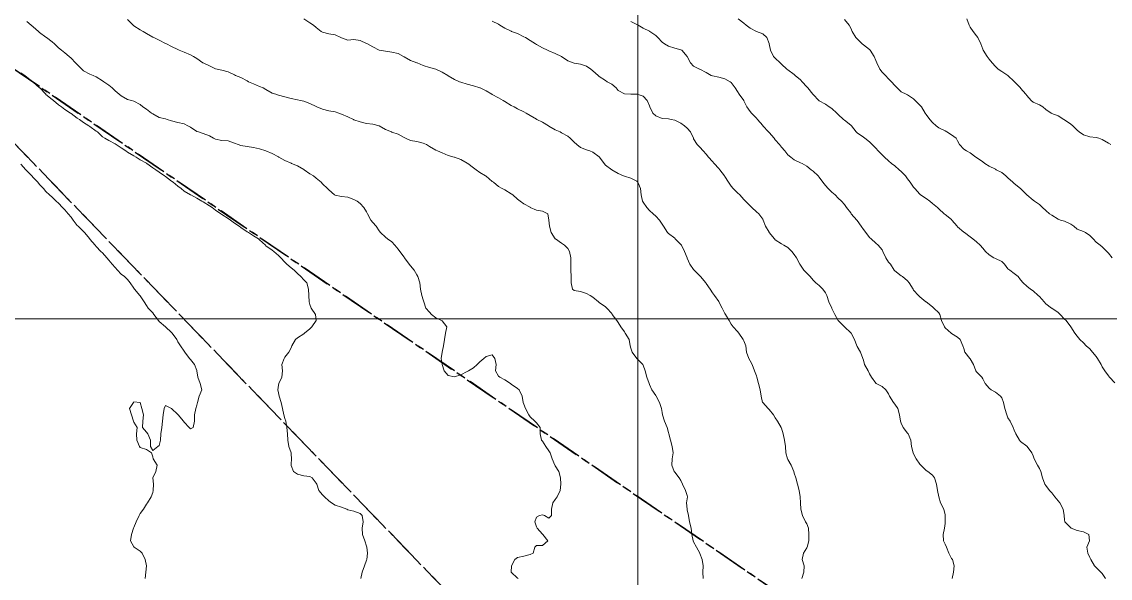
# Model space of a CAD drawing. Header units: centimetres. Extents: x 0 to 642158, y -847 to 649707.
# Drawn here: x 617417.8 to 617504.4, y 621366.8 to 621411 of the extents above; entities that cross this region are included whole.
import ezdxf

# ---------------------------------------------------------------- set-up
doc = ezdxf.new("R2010")
doc.units = ezdxf.units.CM
doc.header["$MEASUREMENT"] = 0
doc.linetypes.add('CENTERX2', pattern=[4, 2.5, -0.5, 0.5, -0.5])
doc.layers.add('MEV_grille', color=254, linetype='Continuous', lineweight=9)
doc.layers.add('WAL_topographie 0.5', color=253, linetype='Continuous', lineweight=20)
doc.layers.add('SPW_parcellaire cadastral', color=7, linetype='CENTERX2', lineweight=25, true_color=0xff0542)

# ---------------------------------------------------------------- blocks, each defined once
blk = doc.blocks.new('*U114')
at = {"layer": 'MEV_grille', "transparency": 33554687}
blk.add_lwpolyline([(-1338.461, 0), (1338.461, 0)], dxfattribs=at)
blk = doc.blocks.new('*U115')
at = {"layer": 'MEV_grille', "color": 0, "linetype": 'ByBlock', "lineweight": -2, "transparency": 16777216}
blk.add_blockref('*U114', (0, -1000), dxfattribs=at)
blk = doc.blocks.new('*U112')
at = {"layer": 'MEV_grille', "transparency": 33554687}
blk.add_lwpolyline([(0, 1825.476), (0, -1825.476)], dxfattribs=at)
blk = doc.blocks.new('*U113')
at = {"layer": 'MEV_grille', "color": 0, "linetype": 'ByBlock', "lineweight": -2, "transparency": 16777216}
blk.add_blockref('*U112', (2100, 0), dxfattribs=at)

msp = doc.modelspace()

# ---------------------------------------------------------------- linework, layer by layer
at = {"layer": 'SPW_parcellaire cadastral'}
for points in [[(617400.462, 621418.735), (617391.02, 621426.366), (617388.172, 621428.262), (617374.762, 621437.189), (617369.563, 621440.651), (617364.802, 621443.929), (617359.718, 621447.446), (617352.634, 621452.361), (617348.8, 621455.044), (617345.183, 621457.594), (617341.383, 621460.26), (617337.216, 621463.193), (617349.494, 621472.884), (617407.131, 621518.652), (617415.374, 621525.368), (617420.293, 621521.959), (617423.462, 621519.763), (617426.503, 621517.656), (617429.077, 621521.494), (617454.636, 621502.88), (617653.06, 621358.485), (617541.325, 621322.196), (617400.462, 621418.735)], [(617400.462, 621418.735), (617451.656, 621365.687), (617404.402, 621337.638), (617394.495, 621352.217), (617383.829, 621366.334), (617372.691, 621380.285), (617362.157, 621394.48), (617400.462, 621418.735)], [(617400.462, 621418.735), (617541.325, 621322.196), (617503.194, 621309.834), (617451.656, 621365.687), (617400.462, 621418.735)]]:
    msp.add_lwpolyline(points, dxfattribs=at)
at = {"layer": 'WAL_topographie 0.5'}
for points in [[(617418.25, 621411.041), (617418.577, 621410.75), (617418.75, 621410.608), (617419.156, 621410.25), (617419.25, 621410.168), (617419.75, 621409.781), (617419.798, 621409.75), (617420.25, 621409.428), (617420.431, 621409.25), (617420.75, 621408.947), (617420.99, 621408.75), (617421.25, 621408.544), (617421.599, 621408.25), (617421.75, 621408.119), (617422.102, 621407.75), (617422.25, 621407.61), (617422.6, 621407.25), (617422.75, 621407.114), (617423.25, 621406.855), (617423.5, 621406.75), (617423.75, 621406.647), (617424.25, 621406.326), (617424.366, 621406.25), (617424.75, 621405.971), (617425.033, 621405.75), (617425.25, 621405.533), (617425.59, 621405.25), (617425.75, 621405.129), (617426.25, 621404.842), (617426.555, 621404.75), (617426.75, 621404.693), (617427.25, 621404.434), (617427.464, 621404.25), (617427.75, 621404.056), (617428.157, 621403.75), (617428.25, 621403.681), (617428.75, 621403.408), (617429.25, 621403.297), (617429.396, 621403.25), (617429.75, 621403.13), (617430.25, 621402.996), (617430.75, 621402.904), (617431.034, 621402.75), (617431.25, 621402.627), (617431.75, 621402.301), (617431.893, 621402.25), (617432.25, 621402.133), (617432.75, 621401.937), (617433.083, 621401.75), (617433.25, 621401.673), (617433.75, 621401.563), (617434.25, 621401.534), (617434.75, 621401.357), (617435.033, 621401.25), (617435.25, 621401.188), (617435.75, 621401.097), (617436.25, 621401.013), (617436.75, 621400.903), (617437.25, 621400.75), (617437.25, 621400.75), (617437.75, 621400.544), (617438.25, 621400.272), (617438.282, 621400.25), (617438.75, 621399.981), (617439.25, 621399.759), (617439.273, 621399.75), (617439.75, 621399.545), (617440.25, 621399.267), (617440.278, 621399.25), (617440.75, 621398.919), (617441.027, 621398.75), (617441.25, 621398.581), (617441.63, 621398.25), (617441.75, 621398.132), (617442.154, 621397.75), (617442.25, 621397.641), (617442.712, 621397.25), (617442.75, 621397.219), (617443.25, 621397.119), (617443.75, 621397.056), (617444.25, 621396.888), (617444.5, 621396.75), (617444.75, 621396.56), (617445.033, 621396.25), (617445.25, 621395.905), (617445.329, 621395.75), (617445.587, 621395.25), (617445.75, 621395.045), (617446.011, 621394.75), (617446.25, 621394.388), (617446.364, 621394.25), (617446.75, 621393.885), (617446.922, 621393.75), (617447.25, 621393.506), (617447.494, 621393.25), (617447.75, 621392.922), (617447.907, 621392.75), (617448.25, 621392.288), (617448.276, 621392.25), (617448.641, 621391.75), (617448.75, 621391.615), (617449.038, 621391.25), (617449.25, 621390.9), (617449.321, 621390.75), (617449.486, 621390.25), (617449.55, 621389.75), (617449.653, 621389.25), (617449.75, 621388.9), (617449.797, 621388.75), (617449.97, 621388.25), (617450.25, 621387.917), (617450.417, 621387.75), (617450.75, 621387.481), (617451.212, 621387.25), (617451.25, 621387.23), (617451.637, 621386.75), (617451.523, 621386.25), (617451.442, 621385.75), (617451.37, 621385.25), (617451.25, 621384.75), (617451.25, 621384.75), (617451.19, 621384.25), (617451.25, 621383.75), (617451.25, 621383.75), (617451.425, 621383.25), (617451.75, 621382.879), (617452.25, 621382.792), (617452.75, 621382.952), (617453.25, 621383.192), (617453.361, 621383.25), (617453.75, 621383.5), (617454.057, 621383.75), (617454.25, 621383.97), (617454.568, 621384.25), (617454.75, 621384.393), (617455.25, 621384.526), (617455.461, 621384.25), (617455.548, 621383.75), (617455.5, 621383.25), (617455.75, 621382.822), (617455.838, 621382.75), (617456.25, 621382.55), (617456.687, 621382.25), (617456.75, 621382.187), (617457.25, 621381.847), (617457.393, 621381.75), (617457.63, 621381.25), (617457.69, 621380.75), (617457.75, 621380.6), (617457.89, 621380.25), (617458.155, 621379.75), (617458.25, 621379.607), (617458.635, 621379.25), (617458.75, 621379.135), (617459.044, 621378.75), (617459.05, 621378.25), (617459.15, 621377.75), (617459.25, 621377.667), (617459.509, 621377.25), (617459.75, 621376.9), (617459.847, 621376.75), (617460.012, 621376.25), (617460.221, 621375.75), (617460.25, 621375.708), (617460.525, 621375.25), (617460.676, 621374.75), (617460.71, 621374.25), (617460.641, 621373.75), (617460.398, 621373.25), (617460.25, 621373.028), (617460.071, 621372.75), (617459.96, 621372.25), (617459.944, 621371.75), (617459.75, 621371.531), (617459.4, 621371.75), (617459.25, 621371.802), (617459, 621371.75), (617458.75, 621371.635), (617458.639, 621371.25), (617458.75, 621370.865), (617458.815, 621370.75), (617459.25, 621370.274), (617459.278, 621370.25), (617459.667, 621369.75), (617459.25, 621369.365), (617458.75, 621369.383), (617458.632, 621369.25), (617458.5, 621368.75), (617458.25, 621368.645), (617457.75, 621368.533), (617457.25, 621368.424), (617457.05, 621368.25), (617456.771, 621367.75), (617456.75, 621367.25), (617457.25, 621366.779), (617457.292, 621366.75)], [(617426.25, 621411.186), (617426.686, 621410.75), (617426.75, 621410.703), (617427.25, 621410.365), (617427.474, 621410.25), (617427.75, 621410.072), (617428.25, 621409.799), (617428.331, 621409.75), (617428.75, 621409.553), (617429.25, 621409.289), (617429.331, 621409.25), (617429.75, 621409.059), (617430.25, 621408.795), (617430.357, 621408.75), (617430.75, 621408.588), (617431.25, 621408.385), (617431.5, 621408.25), (617431.75, 621408.098), (617432.226, 621407.75), (617432.25, 621407.737), (617432.75, 621407.497), (617433.25, 621407.278), (617433.368, 621407.25), (617433.75, 621407.164), (617434.25, 621407.035), (617434.75, 621406.788), (617434.83, 621406.75), (617435.25, 621406.569), (617435.75, 621406.329), (617435.872, 621406.25), (617436.25, 621406.068), (617436.75, 621405.864), (617437.021, 621405.75), (617437.25, 621405.639), (617437.75, 621405.348), (617438.023, 621405.25), (617438.25, 621405.18), (617438.75, 621405.057), (617439.25, 621404.92), (617439.75, 621404.819), (617439.987, 621404.75), (617440.25, 621404.688), (617440.75, 621404.504), (617441.25, 621404.275), (617441.304, 621404.25), (617441.75, 621404.071), (617442.25, 621403.924), (617442.75, 621403.84), (617443.033, 621403.75), (617443.25, 621403.678), (617443.75, 621403.443), (617444.2, 621403.25), (617444.25, 621403.227), (617444.75, 621403.05), (617445.25, 621402.926), (617445.75, 621402.865), (617446.25, 621402.75), (617446.25, 621402.75), (617446.75, 621402.46), (617447.23, 621402.25), (617447.25, 621402.243), (617447.75, 621402.074), (617448.25, 621401.799), (617448.347, 621401.75), (617448.75, 621401.566), (617449.25, 621401.492), (617449.75, 621401.373), (617450.009, 621401.25), (617450.25, 621401.104), (617450.75, 621400.812), (617450.88, 621400.75), (617451.25, 621400.583), (617451.75, 621400.382), (617452.219, 621400.25), (617452.25, 621400.239), (617452.75, 621400.065), (617453.25, 621399.781), (617453.292, 621399.75), (617453.75, 621399.395), (617453.964, 621399.25), (617454.25, 621399.032), (617454.72, 621398.75), (617454.75, 621398.73), (617455.25, 621398.314), (617455.336, 621398.25), (617455.75, 621397.913), (617456.03, 621397.75), (617456.25, 621397.64), (617456.75, 621397.332), (617456.875, 621397.25), (617457.25, 621396.912), (617457.46, 621396.75), (617457.75, 621396.541), (617458.25, 621396.262), (617458.27, 621396.25), (617458.75, 621396.032), (617459.25, 621395.966), (617459.657, 621395.75), (617459.75, 621395.25), (617459.75, 621395.25), (617459.799, 621394.75), (617459.926, 621394.25), (617460.25, 621393.765), (617460.265, 621393.75), (617460.75, 621393.41), (617461, 621393.25), (617461.25, 621392.991), (617461.39, 621392.75), (617461.488, 621392.25), (617461.5, 621391.75), (617461.5, 621391.25), (617461.527, 621390.75), (617461.518, 621390.25), (617461.62, 621389.75), (617461.75, 621389.644), (617462.25, 621389.562), (617462.75, 621389.417), (617463.023, 621389.25), (617463.25, 621389.107), (617463.681, 621388.75), (617463.75, 621388.693), (617464.25, 621388.344), (617464.361, 621388.25), (617464.75, 621387.813), (617464.783, 621387.75), (617465.144, 621387.25), (617465.25, 621387.098), (617465.455, 621386.75), (617465.75, 621386.353), (617465.817, 621386.25), (617466.12, 621385.75), (617466.199, 621385.25), (617466.25, 621385.062), (617466.366, 621384.75), (617466.737, 621384.25), (617466.75, 621384.233), (617467.218, 621383.75), (617467.25, 621383.702), (617467.394, 621383.25), (617467.534, 621382.75), (617467.725, 621382.25), (617467.75, 621382.182), (617467.944, 621381.75), (617468.25, 621381.295), (617468.283, 621381.25), (617468.546, 621380.75), (617468.698, 621380.25), (617468.75, 621379.938), (617468.784, 621379.75), (617468.946, 621379.25), (617469.14, 621378.75), (617469.25, 621378.344), (617469.282, 621378.25), (617469.413, 621377.75), (617469.56, 621377.25), (617469.63, 621376.75), (617469.56, 621376.25), (617469.519, 621375.75), (617469.709, 621375.25), (617469.75, 621375.191), (617470.099, 621374.75), (617470.25, 621374.526), (617470.379, 621374.25), (617470.62, 621373.75), (617470.75, 621373.338), (617470.769, 621373.25), (617470.75, 621373.083), (617470.7, 621372.75), (617470.741, 621372.25), (617470.75, 621372.212), (617470.848, 621371.75), (617470.93, 621371.25), (617471.048, 621370.75), (617471.102, 621370.25), (617471.208, 621369.75), (617471.25, 621369.655), (617471.486, 621369.25), (617471.737, 621368.75), (617471.75, 621368.727), (617471.934, 621368.25), (617472.013, 621367.75), (617471.984, 621367.25), (617472.018, 621366.75)], [(617440.264, 621411.25), (617440.75, 621410.937), (617441.019, 621410.75), (617441.25, 621410.57), (617441.64, 621410.25), (617441.75, 621410.187), (617442.25, 621410.043), (617442.75, 621409.971), (617443.205, 621409.75), (617443.25, 621409.727), (617443.75, 621409.554), (617444.25, 621409.59), (617444.75, 621409.518), (617445.25, 621409.293), (617445.333, 621409.25), (617445.75, 621409.014), (617446.25, 621408.75), (617446.25, 621408.75), (617446.75, 621408.667), (617447.25, 621408.608), (617447.75, 621408.479), (617448.194, 621408.25), (617448.25, 621408.219), (617448.75, 621407.94), (617449.25, 621407.757), (617449.267, 621407.75), (617449.75, 621407.523), (617450.25, 621407.366), (617450.75, 621407.25), (617450.75, 621407.25), (617451.25, 621407.008), (617451.709, 621406.75), (617451.75, 621406.724), (617452.25, 621406.432), (617452.635, 621406.25), (617452.75, 621406.209), (617453.25, 621406.057), (617453.75, 621405.93), (617454.25, 621405.77), (617454.293, 621405.75), (617454.75, 621405.511), (617455.199, 621405.25), (617455.25, 621405.223), (617455.75, 621404.963), (617456.115, 621404.75), (617456.25, 621404.666), (617456.75, 621404.366), (617456.986, 621404.25), (617457.25, 621404.094), (617457.75, 621403.853), (617457.936, 621403.75), (617458.25, 621403.573), (617458.75, 621403.28), (617458.801, 621403.25), (617459.25, 621403.028), (617459.708, 621402.75), (617459.75, 621402.723), (617460.25, 621402.428), (617460.632, 621402.25), (617460.75, 621402.184), (617461.25, 621401.924), (617461.439, 621401.75), (617461.75, 621401.433), (617461.958, 621401.25), (617462.25, 621401.015), (617462.75, 621400.83), (617463.012, 621400.75), (617463.25, 621400.652), (617463.75, 621400.283), (617463.775, 621400.25), (617464.13, 621399.75), (617464.25, 621399.605), (617464.75, 621399.25), (617464.75, 621399.25), (617465.25, 621398.944), (617465.679, 621398.75), (617465.75, 621398.724), (617466.25, 621398.578), (617466.75, 621398.335), (617466.818, 621398.25), (617467.022, 621397.75), (617467.086, 621397.25), (617467.202, 621396.75), (617467.25, 621396.672), (617467.531, 621396.25), (617467.75, 621396.006), (617468.047, 621395.75), (617468.25, 621395.547), (617468.532, 621395.25), (617468.75, 621394.923), (617468.862, 621394.75), (617469.175, 621394.25), (617469.25, 621394.177), (617469.75, 621393.794), (617469.8, 621393.75), (617470.25, 621393.3), (617470.285, 621393.25), (617470.535, 621392.75), (617470.735, 621392.25), (617470.75, 621392.21), (617470.967, 621391.75), (617471.25, 621391.322), (617471.3, 621391.25), (617471.75, 621390.809), (617471.808, 621390.75), (617472.217, 621390.25), (617472.25, 621390.189), (617472.565, 621389.75), (617472.75, 621389.457), (617472.921, 621389.25), (617473.25, 621388.771), (617473.264, 621388.75), (617473.526, 621388.25), (617473.75, 621387.825), (617473.785, 621387.75), (617474.074, 621387.25), (617474.25, 621386.977), (617474.393, 621386.75), (617474.75, 621386.393), (617474.843, 621386.25), (617475.208, 621385.75), (617475.25, 621385.655), (617475.396, 621385.25), (617475.458, 621384.75), (617475.648, 621384.25), (617475.75, 621384.058), (617475.901, 621383.75), (617476.104, 621383.25), (617476.25, 621382.861), (617476.289, 621382.75), (617476.41, 621382.25), (617476.546, 621381.75), (617476.62, 621381.25), (617476.74, 621380.75), (617476.75, 621380.733), (617477.189, 621380.25), (617477.25, 621380.185), (617477.605, 621379.75), (617477.75, 621379.521), (617477.917, 621379.25), (617478.226, 621378.75), (617478.25, 621378.691), (617478.379, 621378.25), (617478.472, 621377.75), (617478.55, 621377.25), (617478.596, 621376.75), (617478.726, 621376.25), (617478.75, 621376.198), (617479.021, 621375.75), (617479.212, 621375.25), (617479.25, 621375.113), (617479.371, 621374.75), (617479.523, 621374.25), (617479.642, 621373.75), (617479.719, 621373.25), (617479.75, 621372.75), (617479.75, 621372.75), (617479.787, 621372.25), (617479.902, 621371.75), (617480.163, 621371.25), (617480.25, 621371.083), (617480.379, 621370.75), (617480.412, 621370.25), (617480.417, 621369.75), (617480.286, 621369.25), (617480.25, 621369.187), (617479.981, 621368.75), (617479.896, 621368.25), (617480.043, 621367.75), (617480.021, 621367.25), (617479.853, 621366.75)], [(617455.25, 621411.06), (617455.75, 621410.816), (617455.855, 621410.75), (617456.25, 621410.508), (617456.75, 621410.266), (617456.787, 621410.25), (617457.25, 621410.076), (617457.75, 621409.824), (617457.885, 621409.75), (617458.25, 621409.536), (617458.689, 621409.25), (617458.75, 621409.211), (617459.25, 621408.953), (617459.625, 621408.75), (617459.75, 621408.692), (617460.25, 621408.48), (617460.75, 621408.25), (617460.75, 621408.25), (617461.25, 621407.898), (617461.671, 621407.75), (617461.75, 621407.728), (617462.25, 621407.637), (617462.75, 621407.471), (617463.094, 621407.25), (617463.25, 621407.113), (617463.661, 621406.75), (617463.75, 621406.663), (617464.25, 621406.332), (617464.393, 621406.25), (617464.75, 621406.05), (617465.091, 621405.75), (617465.25, 621405.561), (617465.75, 621405.283), (617466.25, 621405.267), (617466.75, 621405.256), (617466.77, 621405.25), (617467.25, 621405.096), (617467.56, 621404.75), (617467.75, 621404.327), (617467.786, 621404.25), (617468.018, 621403.75), (617468.25, 621403.522), (617468.75, 621403.325), (617469.25, 621403.288), (617469.481, 621403.25), (617469.75, 621403.202), (617470.25, 621402.954), (617470.519, 621402.75), (617470.75, 621402.542), (617471.004, 621402.25), (617471.237, 621401.75), (617471.25, 621401.717), (617471.536, 621401.25), (617471.75, 621401.036), (617472.014, 621400.75), (617472.25, 621400.495), (617472.444, 621400.25), (617472.75, 621399.905), (617472.897, 621399.75), (617473.25, 621399.34), (617473.335, 621399.25), (617473.719, 621398.75), (617473.75, 621398.7), (617474.027, 621398.25), (617474.25, 621397.935), (617474.41, 621397.75), (617474.75, 621397.404), (617474.917, 621397.25), (617475.25, 621396.878), (617475.372, 621396.75), (617475.75, 621396.372), (617475.887, 621396.25), (617476.25, 621395.913), (617476.434, 621395.75), (617476.75, 621395.306), (617476.786, 621395.25), (617476.968, 621394.75), (617477.25, 621394.272), (617477.261, 621394.25), (617477.677, 621393.75), (617477.75, 621393.681), (617478.25, 621393.363), (617478.439, 621393.25), (617478.75, 621393.061), (617479.052, 621392.75), (617479.25, 621392.505), (617479.441, 621392.25), (617479.712, 621391.75), (617479.75, 621391.661), (617480.024, 621391.25), (617480.25, 621391.013), (617480.513, 621390.75), (617480.75, 621390.479), (617480.985, 621390.25), (617481.25, 621390.045), (617481.527, 621389.75), (617481.75, 621389.45), (617481.858, 621389.25), (617482.008, 621388.75), (617482.234, 621388.25), (617482.25, 621388.214), (617482.482, 621387.75), (617482.75, 621387.25), (617482.75, 621387.25), (617483.25, 621386.762), (617483.259, 621386.75), (617483.75, 621386.286), (617483.786, 621386.25), (617484.06, 621385.75), (617484.221, 621385.25), (617484.25, 621385.19), (617484.512, 621384.75), (617484.7, 621384.25), (617484.75, 621384.096), (617484.852, 621383.75), (617485.13, 621383.25), (617485.25, 621383.019), (617485.402, 621382.75), (617485.75, 621382.265), (617485.779, 621382.25), (617486.25, 621382.015), (617486.55, 621381.75), (617486.75, 621381.434), (617486.842, 621381.25), (617487.144, 621380.75), (617487.25, 621380.615), (617487.5, 621380.25), (617487.62, 621379.75), (617487.704, 621379.25), (617487.75, 621379.103), (617487.921, 621378.75), (617488.25, 621378.308), (617488.313, 621378.25), (617488.523, 621377.75), (617488.578, 621377.25), (617488.712, 621376.75), (617488.75, 621376.656), (617488.96, 621376.25), (617489.25, 621375.841), (617489.317, 621375.75), (617489.75, 621375.344), (617489.87, 621375.25), (617490.25, 621374.971), (617490.406, 621374.75), (617490.56, 621374.25), (617490.654, 621373.75), (617490.75, 621373.25), (617490.75, 621373.25), (617490.898, 621372.75), (617491.147, 621372.25), (617491.25, 621371.812), (617491.261, 621371.75), (617491.269, 621371.25), (617491.25, 621371.107), (617491.202, 621370.75), (617491.108, 621370.25), (617491.133, 621369.75), (617491.25, 621369.488), (617491.352, 621369.25), (617491.536, 621368.75), (617491.75, 621368.33), (617491.833, 621368.25), (617491.985, 621367.75), (617491.921, 621367.25), (617491.81, 621366.75)], [(617466.25, 621411.035), (617466.75, 621410.786), (617466.836, 621410.75), (617467.25, 621410.516), (617467.75, 621410.265), (617467.772, 621410.25), (617468.25, 621409.926), (617468.398, 621409.75), (617468.75, 621409.389), (617468.927, 621409.25), (617469.25, 621409.06), (617469.75, 621408.912), (617470.25, 621408.783), (617470.31, 621408.75), (617470.75, 621408.25), (617470.75, 621408.25), (617471.017, 621407.75), (617471.25, 621407.489), (617471.735, 621407.25), (617471.75, 621407.242), (617472.25, 621406.991), (617472.659, 621406.75), (617472.75, 621406.718), (617473.25, 621406.595), (617473.75, 621406.477), (617474.167, 621406.25), (617474.25, 621406.182), (617474.565, 621405.75), (617474.75, 621405.477), (617474.886, 621405.25), (617475.235, 621404.75), (617475.25, 621404.729), (617475.475, 621404.25), (617475.75, 621403.882), (617475.85, 621403.75), (617476.25, 621403.342), (617476.342, 621403.25), (617476.75, 621402.756), (617476.755, 621402.75), (617477.214, 621402.25), (617477.25, 621402.214), (617477.66, 621401.75), (617477.75, 621401.632), (617478.096, 621401.25), (617478.25, 621401.046), (617478.5, 621400.75), (617478.75, 621400.432), (617478.981, 621400.25), (617479.25, 621400.047), (617479.75, 621399.804), (617479.875, 621399.75), (617480.25, 621399.519), (617480.6, 621399.25), (617480.75, 621399.121), (617481.156, 621398.75), (617481.25, 621398.664), (617481.54, 621398.25), (617481.75, 621397.994), (617481.95, 621397.75), (617482.25, 621397.462), (617482.5, 621397.25), (617482.75, 621396.994), (617483.006, 621396.75), (617483.25, 621396.494), (617483.403, 621396.25), (617483.75, 621395.811), (617483.791, 621395.75), (617484.225, 621395.25), (617484.25, 621395.219), (617484.574, 621394.75), (617484.75, 621394.495), (617484.961, 621394.25), (617485.25, 621393.857), (617485.36, 621393.75), (617485.75, 621393.402), (617485.939, 621393.25), (617486.25, 621392.891), (617486.31, 621392.75), (617486.53, 621392.25), (617486.75, 621391.896), (617486.9, 621391.75), (617487.2, 621391.25), (617487.25, 621391.202), (617487.75, 621390.821), (617487.854, 621390.75), (617488.25, 621390.421), (617488.386, 621390.25), (617488.706, 621389.75), (617488.75, 621389.685), (617489.147, 621389.25), (617489.25, 621389.129), (617489.728, 621388.75), (617489.75, 621388.732), (617490.25, 621388.342), (617490.347, 621388.25), (617490.75, 621387.878), (617490.835, 621387.75), (617490.959, 621387.25), (617491.199, 621386.75), (617491.25, 621386.687), (617491.723, 621386.25), (617491.75, 621386.221), (617492.25, 621385.931), (617492.447, 621385.75), (617492.672, 621385.25), (617492.75, 621385.022), (617492.82, 621384.75), (617493.221, 621384.25), (617493.25, 621384.213), (617493.51, 621383.75), (617493.689, 621383.25), (617493.75, 621383.167), (617494.179, 621382.75), (617494.25, 621382.619), (617494.434, 621382.25), (617494.75, 621381.886), (617494.923, 621381.75), (617495.25, 621381.569), (617495.667, 621381.25), (617495.75, 621381.1), (617495.906, 621380.75), (617495.995, 621380.25), (617496.15, 621379.75), (617496.25, 621379.521), (617496.421, 621379.25), (617496.667, 621378.75), (617496.75, 621378.528), (617496.866, 621378.25), (617497.162, 621377.75), (617497.25, 621377.645), (617497.75, 621377.281), (617497.787, 621377.25), (617498.139, 621376.75), (617498.25, 621376.5), (617498.343, 621376.25), (617498.599, 621375.75), (617498.75, 621375.487), (617498.852, 621375.25), (617499, 621374.75), (617499.181, 621374.25), (617499.25, 621374.146), (617499.547, 621373.75), (617499.75, 621373.553), (617499.983, 621373.25), (617500.25, 621372.921), (617500.383, 621372.75), (617500.645, 621372.25), (617500.721, 621371.75), (617500.75, 621371.417), (617500.762, 621371.25), (617501.25, 621370.762), (617501.275, 621370.75), (617501.75, 621370.567), (617502.25, 621370.466), (617502.671, 621370.25), (617502.727, 621369.75), (617502.51, 621369.25), (617502.605, 621368.75), (617502.75, 621368.429), (617502.831, 621368.25), (617503.143, 621367.75), (617503.25, 621367.63), (617503.63, 621367.25), (617503.75, 621367.139), (617504, 621366.75)], [(617474.797, 621411.25), (617475.25, 621410.902), (617475.434, 621410.75), (617475.75, 621410.513), (617476.25, 621410.25), (617476.25, 621410.25), (617476.75, 621410.062), (617477.066, 621409.75), (617477.25, 621409.297), (617477.265, 621409.25), (617477.359, 621408.75), (617477.607, 621408.25), (617477.75, 621408.114), (617478.143, 621407.75), (617478.25, 621407.65), (617478.676, 621407.25), (617478.75, 621407.186), (617479.25, 621406.814), (617479.324, 621406.75), (617479.75, 621406.403), (617479.896, 621406.25), (617480.25, 621405.838), (617480.331, 621405.75), (617480.743, 621405.25), (617480.75, 621405.24), (617481.214, 621404.75), (617481.25, 621404.719), (617481.75, 621404.453), (617482.046, 621404.25), (617482.25, 621404.105), (617482.65, 621403.75), (617482.75, 621403.646), (617483.179, 621403.25), (617483.25, 621403.197), (617483.75, 621402.803), (617483.799, 621402.75), (617484.187, 621402.25), (617484.25, 621402.187), (617484.75, 621401.825), (617484.877, 621401.75), (617485.25, 621401.462), (617485.456, 621401.25), (617485.75, 621400.951), (617485.935, 621400.75), (617486.25, 621400.426), (617486.439, 621400.25), (617486.75, 621399.953), (617487, 621399.75), (617487.25, 621399.568), (617487.61, 621399.25), (617487.75, 621399.116), (617488.097, 621398.75), (617488.25, 621398.537), (617488.478, 621398.25), (617488.75, 621397.872), (617488.844, 621397.75), (617489.25, 621397.302), (617489.308, 621397.25), (617489.75, 621396.955), (617490.036, 621396.75), (617490.25, 621396.574), (617490.636, 621396.25), (617490.75, 621396.145), (617491.188, 621395.75), (617491.25, 621395.698), (617491.75, 621395.294), (617491.794, 621395.25), (617492.201, 621394.75), (617492.25, 621394.695), (617492.75, 621394.28), (617492.794, 621394.25), (617493.25, 621393.9), (617493.459, 621393.75), (617493.75, 621393.523), (617494.05, 621393.25), (617494.25, 621393.006), (617494.452, 621392.75), (617494.75, 621392.487), (617495.128, 621392.25), (617495.25, 621392.193), (617495.75, 621391.954), (617495.98, 621391.75), (617496.25, 621391.38), (617496.4, 621391.25), (617496.75, 621390.986), (617497.048, 621390.75), (617497.25, 621390.507), (617497.45, 621390.25), (617497.75, 621389.98), (617498.037, 621389.75), (617498.25, 621389.617), (617498.662, 621389.25), (617498.75, 621389.156), (617499.121, 621388.75), (617499.25, 621388.587), (617499.72, 621388.25), (617499.75, 621388.231), (617500.25, 621387.906), (617500.4, 621387.75), (617500.75, 621387.378), (617500.868, 621387.25), (617501.25, 621386.763), (617501.26, 621386.75), (617501.58, 621386.25), (617501.75, 621386.013), (617501.972, 621385.75), (617502.25, 621385.472), (617502.472, 621385.25), (617502.75, 621384.995), (617502.976, 621384.75), (617503.25, 621384.396), (617503.357, 621384.25), (617503.654, 621383.75), (617503.75, 621383.583), (617503.958, 621383.25), (617504.25, 621382.85), (617504.335, 621382.75), (617504.75, 621382.314)], [(617483.25, 621411.203), (617483.625, 621410.75), (617483.75, 621410.5), (617483.864, 621410.25), (617484.165, 621409.75), (617484.25, 621409.65), (617484.66, 621409.25), (617484.75, 621409.175), (617485.25, 621408.795), (617485.294, 621408.75), (617485.621, 621408.25), (617485.75, 621407.93), (617485.812, 621407.75), (617486.068, 621407.25), (617486.25, 621407.01), (617486.505, 621406.75), (617486.75, 621406.478), (617486.978, 621406.25), (617487.25, 621405.952), (617487.427, 621405.75), (617487.75, 621405.44), (617488.146, 621405.25), (617488.25, 621405.2), (617488.75, 621404.881), (617488.865, 621404.75), (617489.25, 621404.394), (617489.367, 621404.25), (617489.671, 621403.75), (617489.75, 621403.63), (617490.042, 621403.25), (617490.25, 621403.013), (617490.544, 621402.75), (617490.75, 621402.588), (617491.25, 621402.35), (617491.394, 621402.25), (617491.75, 621402.018), (617492.12, 621401.75), (617492.25, 621401.553), (617492.406, 621401.25), (617492.75, 621400.871), (617492.962, 621400.75), (617493.25, 621400.597), (617493.698, 621400.25), (617493.75, 621400.208), (617494.25, 621399.865), (617494.421, 621399.75), (617494.75, 621399.536), (617495.25, 621399.284), (617495.318, 621399.25), (617495.75, 621399.015), (617496.09, 621398.75), (617496.25, 621398.608), (617496.641, 621398.25), (617496.75, 621398.148), (617497.25, 621397.75), (617497.25, 621397.75), (617497.75, 621397.263), (617497.76, 621397.25), (617498.25, 621396.815), (617498.347, 621396.75), (617498.75, 621396.476), (617498.99, 621396.25), (617499.25, 621396.005), (617499.564, 621395.75), (617499.75, 621395.625), (617500.25, 621395.305), (617500.417, 621395.25), (617500.75, 621395.154), (617501.25, 621394.926), (617501.476, 621394.75), (617501.75, 621394.529), (617502.25, 621394.342), (617502.404, 621394.25), (617502.75, 621394.029), (617503.024, 621393.75), (617503.25, 621393.481), (617503.574, 621393.25), (617503.75, 621393.115), (617504.122, 621392.75), (617504.25, 621392.604), (617504.54, 621392.25)], [(617492.979, 621411.25), (617493.17, 621410.75), (617493.25, 621410.591), (617493.484, 621410.25), (617493.75, 621409.896), (617493.85, 621409.75), (617494.091, 621409.25), (617494.25, 621408.838), (617494.285, 621408.75), (617494.605, 621408.25), (617494.75, 621408.046), (617494.985, 621407.75), (617495.25, 621407.46), (617495.474, 621407.25), (617495.75, 621407.055), (617496.231, 621406.75), (617496.25, 621406.74), (617496.75, 621406.263), (617496.762, 621406.25), (617497.237, 621405.75), (617497.25, 621405.736), (617497.665, 621405.25), (617497.75, 621405.141), (617498.088, 621404.75), (617498.25, 621404.617), (617498.75, 621404.421), (617499.03, 621404.25), (617499.25, 621404.038), (617499.691, 621403.75), (617499.75, 621403.727), (617500.25, 621403.53), (617500.687, 621403.25), (617500.75, 621403.208), (617501.25, 621402.86), (617501.417, 621402.75), (617501.75, 621402.383), (617501.917, 621402.25), (617502.25, 621402.028), (617502.75, 621401.858), (617503.25, 621401.813), (617503.472, 621401.75), (617503.75, 621401.648), (617504.25, 621401.366), (617504.417, 621401.25)], [(617417.75, 621406.965), (617418.065, 621406.75), (617418.25, 621406.604), (617418.721, 621406.25), (617418.75, 621406.223), (617419.25, 621405.758), (617419.259, 621405.75), (617419.737, 621405.25), (617419.75, 621405.238), (617420.25, 621404.834), (617420.361, 621404.75), (617420.75, 621404.415), (617420.985, 621404.25), (617421.25, 621404.039), (617421.721, 621403.75), (617421.75, 621403.73), (617422.25, 621403.354), (617422.412, 621403.25), (617422.75, 621402.995), (617423.168, 621402.75), (617423.25, 621402.682), (617423.75, 621402.315), (617423.85, 621402.25), (617424.25, 621401.862), (617424.438, 621401.75), (617424.75, 621401.563), (617425.25, 621401.295), (617425.329, 621401.25), (617425.75, 621400.986), (617426.102, 621400.75), (617426.25, 621400.653), (617426.75, 621400.341), (617426.922, 621400.25), (617427.25, 621400.046), (617427.75, 621399.769), (617427.78, 621399.75), (617428.25, 621399.411), (617428.49, 621399.25), (617428.75, 621399.042), (617429.194, 621398.75), (617429.25, 621398.714), (617429.75, 621398.348), (617429.873, 621398.25), (617430.25, 621397.934), (617430.5, 621397.75), (617430.75, 621397.553), (617431.25, 621397.259), (617431.265, 621397.25), (617431.75, 621396.982), (617432.151, 621396.75), (617432.25, 621396.694), (617432.75, 621396.387), (617432.969, 621396.25), (617433.25, 621396.029), (617433.659, 621395.75), (617433.75, 621395.676), (617434.25, 621395.37), (617434.429, 621395.25), (617434.75, 621395.005), (617435.127, 621394.75), (617435.25, 621394.646), (617435.75, 621394.321), (617435.864, 621394.25), (617436.25, 621394.005), (617436.658, 621393.75), (617436.75, 621393.681), (617437.207, 621393.25), (617437.25, 621393.203), (617437.75, 621392.845), (617437.882, 621392.75), (617438.25, 621392.421), (617438.438, 621392.25), (617438.75, 621391.892), (617438.92, 621391.75), (617439.25, 621391.452), (617439.486, 621391.25), (617439.75, 621390.986), (617440.028, 621390.75), (617440.25, 621390.5), (617440.506, 621390.25), (617440.64, 621389.75), (617440.667, 621389.25), (617440.693, 621388.75), (617440.75, 621388.531), (617440.832, 621388.25), (617441.187, 621387.75), (617441.23, 621387.25), (617440.89, 621386.75), (617440.75, 621386.607), (617440.313, 621386.25), (617440.25, 621386.201), (617439.75, 621385.872), (617439.596, 621385.75), (617439.313, 621385.25), (617439.25, 621385.1), (617439.071, 621384.75), (617438.75, 621384.333), (617438.689, 621384.25), (617438.506, 621383.75), (617438.564, 621383.25), (617438.51, 621382.75), (617438.271, 621382.25), (617438.25, 621382.125), (617438.193, 621381.75), (617438.25, 621381.5), (617438.313, 621381.25), (617438.459, 621380.75), (617438.56, 621380.25), (617438.665, 621379.75), (617438.75, 621379.462), (617438.827, 621379.25), (617438.922, 621378.75), (617438.956, 621378.25), (617438.993, 621377.75), (617439.078, 621377.25), (617439.242, 621376.75), (617439.25, 621376.667), (617439.277, 621376.25), (617439.25, 621375.833), (617439.244, 621375.75), (617439.25, 621375.722), (617439.431, 621375.25), (617439.75, 621375.036), (617440.25, 621374.913), (617440.75, 621374.858), (617440.937, 621374.75), (617441.25, 621374.333), (617441.285, 621374.25), (617441.458, 621373.75), (617441.75, 621373.392), (617441.91, 621373.25), (617442.25, 621372.93), (617442.475, 621372.75), (617442.75, 621372.567), (617443.25, 621372.414), (617443.67, 621372.25), (617443.75, 621372.219), (617444.25, 621372.101), (617444.75, 621371.919), (617444.9, 621371.75), (617444.982, 621371.25), (617444.899, 621370.75), (617444.925, 621370.25), (617445.116, 621369.75), (617445.25, 621369.327), (617445.271, 621369.25), (617445.319, 621368.75), (617445.266, 621368.25), (617445.25, 621368.2), (617445.083, 621367.75), (617444.906, 621367.25), (617444.79, 621366.75)], [(617417.75, 621399.697), (617418.155, 621399.25), (617418.25, 621399.154), (617418.646, 621398.75), (617418.75, 621398.637), (617419.1, 621398.25), (617419.25, 621398.078), (617419.549, 621397.75), (617419.75, 621397.527), (617420.037, 621397.25), (617420.25, 621397.058), (617420.574, 621396.75), (617420.75, 621396.58), (617421.061, 621396.25), (617421.25, 621396.047), (617421.527, 621395.75), (617421.75, 621395.476), (617421.908, 621395.25), (617422.25, 621394.827), (617422.329, 621394.75), (617422.75, 621394.324), (617422.822, 621394.25), (617423.237, 621393.75), (617423.25, 621393.736), (617423.67, 621393.25), (617423.75, 621393.145), (617424.133, 621392.75), (617424.25, 621392.636), (617424.59, 621392.25), (617424.75, 621392.047), (617425.019, 621391.75), (617425.25, 621391.472), (617425.444, 621391.25), (617425.75, 621390.953), (617426, 621390.75), (617426.25, 621390.522), (617426.449, 621390.25), (617426.75, 621389.83), (617426.81, 621389.75), (617427.223, 621389.25), (617427.25, 621389.217), (617427.578, 621388.75), (617427.75, 621388.461), (617427.895, 621388.25), (617428.25, 621387.86), (617428.339, 621387.75), (617428.7, 621387.25), (617428.75, 621387.186), (617429.25, 621386.765), (617429.265, 621386.75), (617429.75, 621386.3), (617429.792, 621386.25), (617430.158, 621385.75), (617430.25, 621385.56), (617430.459, 621385.25), (617430.75, 621384.833), (617430.813, 621384.75), (617431.181, 621384.25), (617431.25, 621384.158), (617431.556, 621383.75), (617431.75, 621383.283), (617431.763, 621383.25), (617431.836, 621382.75), (617432.022, 621382.25), (617432.143, 621381.75), (617431.95, 621381.25), (617431.807, 621380.75), (617431.75, 621380.528), (617431.682, 621380.25), (617431.567, 621379.75), (617431.576, 621379.25), (617431.458, 621378.75), (617431.25, 621378.641), (617431.15, 621378.75), (617430.75, 621379.167), (617430.683, 621379.25), (617430.267, 621379.75), (617430.25, 621379.779), (617429.75, 621380.25), (617429.75, 621380.25), (617429.25, 621380.5), (617429.159, 621380.25), (617429.075, 621379.75), (617429.015, 621379.25), (617428.966, 621378.75), (617428.901, 621378.25), (617428.854, 621377.75), (617428.75, 621377.321), (617428.65, 621377.25), (617428.25, 621376.917), (617428.068, 621377.25), (617428.066, 621377.75), (617427.855, 621378.25), (617427.75, 621378.393), (617427.438, 621378.75), (617427.458, 621379.25), (617427.523, 621379.75), (617427.368, 621380.25), (617427.25, 621380.75), (617427.249, 621380.75), (617426.75, 621380.8), (617426.712, 621380.75), (617426.4, 621380.25), (617426.55, 621379.75), (617426.73, 621379.25), (617426.75, 621379.179), (617427, 621378.75), (617426.956, 621378.25), (617426.99, 621377.75), (617427.185, 621377.25), (617427.25, 621377.167), (617427.75, 621377), (617428.139, 621376.75), (617428.25, 621376.417), (617428.276, 621376.25), (617428.607, 621375.75), (617428.5, 621375.25), (617428.25, 621374.75), (617428.297, 621374.25), (617428.294, 621373.75), (617428.25, 621373.583), (617428.135, 621373.25), (617427.825, 621372.75), (617427.75, 621372.662), (617427.509, 621372.25), (617427.25, 621371.909), (617427.18, 621371.75), (617426.936, 621371.25), (617426.75, 621370.798), (617426.73, 621370.75), (617426.557, 621370.25), (617426.479, 621369.75), (617426.75, 621369.275), (617426.774, 621369.25), (617427.25, 621368.917), (617427.411, 621368.75), (617427.659, 621368.25), (617427.75, 621367.75), (617427.75, 621367.75), (617427.75, 621367.75), (617427.712, 621367.25), (617427.659, 621366.75)]]:
    msp.add_lwpolyline(points, dxfattribs=at)

# ---------------------------------------------------------------- block references
at = {"layer": 'MEV_grille', "transparency": 33554687}
for name, p in [('*U113', (615366.814, 620593.644)), ('*U115', (616669.481, 622387.381))]:
    msp.add_blockref(name, p, dxfattribs=at)

doc.saveas('drawing.dxf')
